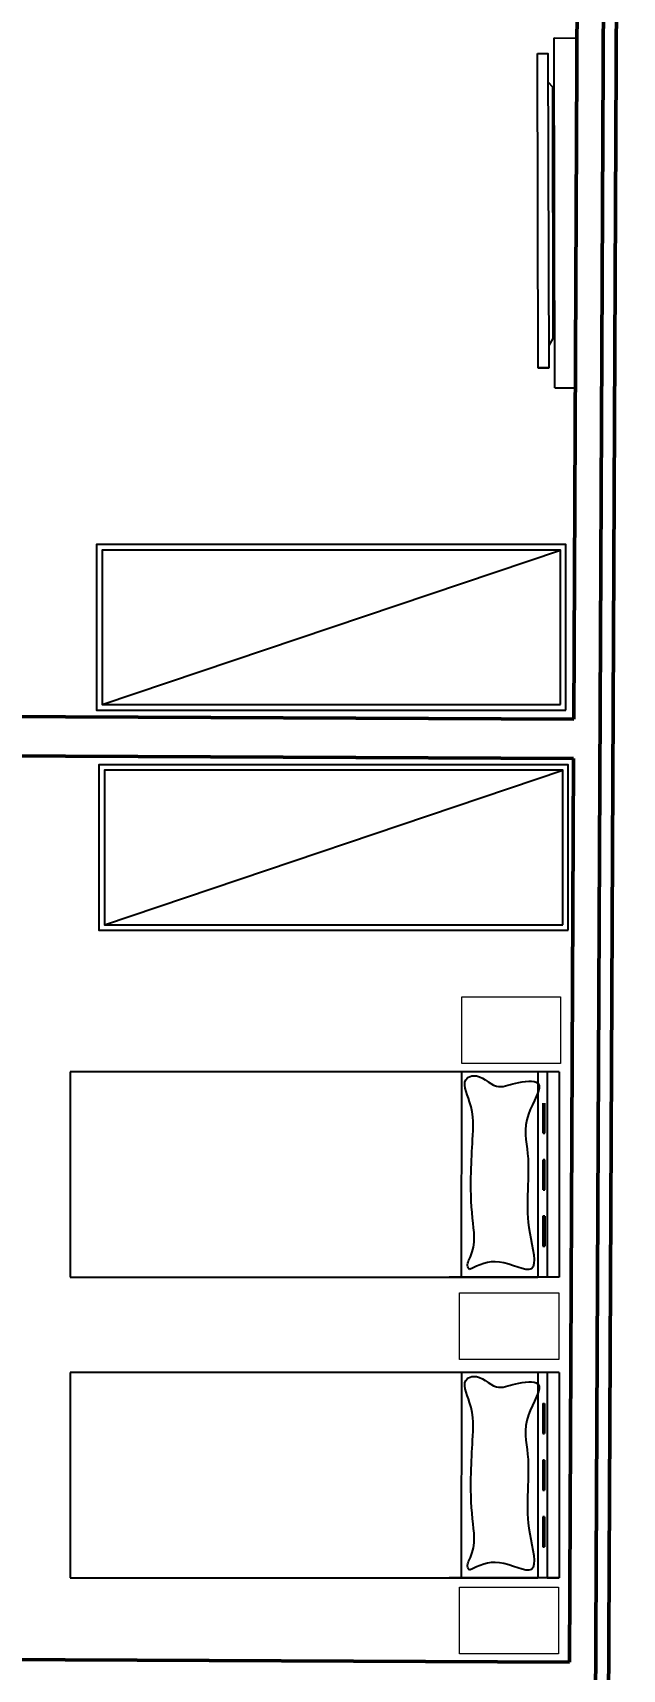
# Model space of a CAD drawing. Header units: millimetres. Extents: x 103208 to 171806, y -164 to 10038.
# Drawn here: x 117659 to 117884, y 6681 to 7306 of the extents above; entities that cross this region are included whole.
import ezdxf

# ---------------------------------------------------------------- set-up
doc = ezdxf.new("R2010")
doc.units = ezdxf.units.MM
for name, color, linetype in [('ACESSORIOS', 2, 'Continuous'), ('Hachuria - Moveis', 1, 'Continuous'), ('Piso', 55, 'Continuous'), ('PN010', 1, 'Continuous')]:
    doc.layers.add(name, color=color, linetype=linetype)
for name, color, linetype, lineweight in [('MEDIDAS', 7, 'Continuous', 0), ('Moveis', 1, 'Continuous', 9), ('Parede Baixa', 5, 'Continuous', 50)]:
    doc.layers.add(name, color=color, linetype=linetype, lineweight=lineweight)
doc.styles.add('Valéria', font='romantic.ttf', dxfattribs={"height": 10})
doc.dimstyles.new('Cota - 50', dxfattribs={"dimtxt": 10, "dimasz": 5, "dimexe": 10, "dimexo": 20, "dimgap": 5, "dimtad": 1, "dimtxsty": 'Valéria', "dimblk": 'DOT', "dimcen": 0, "dimclrd": 12, "dimclre": 12, "dimclrt": 2, "dimazin": 2, "dimtfac": 1, "dimtix": 1, "dimtmove": 0, "dimatfit": 3, "dimldrblk": 'DOT', "dimfxl": 1, "dimarcsym": 0})

# ---------------------------------------------------------------- blocks, each defined once
blk = doc.blocks.new('_Dot')
at = {"color": 0, "linetype": 'ByBlock', "lineweight": -2}
blk.add_line((-0.5, 0), (-1, 0), dxfattribs=at)
at = {"color": 0, "linetype": 'ByBlock', "const_width": 0.5}
blk.add_lwpolyline([(-0.25, 0, 1), (0.25, 0, 1)], format="xyb", close=True, dxfattribs=at)
blk = doc.blocks.new('*D888')
at = {"layer": 'Defpoints', "color": 0, "transparency": 16777216}
for p in [(119310.37, 6770.07, 9825), (119409.15, 6632.8), (116870.38, 5014.37, 9825)]:
    blk.add_point(p, dxfattribs=at)
at = {"layer": 'MEDIDAS', "color": 12, "lineweight": -2, "transparency": 16777216}
for p, q in [((119322.05, 6753.84), (119414.99, 6624.68)), ((116973.22, 4880.02), (119405.09, 6629.88)), ((116882.06, 4998.14), (116975, 4868.98))]:
    blk.add_line(p, q, dxfattribs=at)
at = {"layer": 'MEDIDAS', "color": 12, "lineweight": -2, "transparency": 16777216, "xscale": 5, "yscale": 5, "zscale": 5}
for p, rotation in [((119409.15, 6632.8), 35.73698977606095), ((116969.16, 4877.1), 215.736989776061)]:
    blk.add_blockref('_Dot', p, dxfattribs=dict(at, rotation=rotation))
at = {"layer": 'MEDIDAS', "color": 2, "transparency": 16777216, "insert": (118183.23, 5763.18), "char_height": 10, "attachment_point": 5, "rotation": 35.73699, "style": 'Valéria'}
blk.add_mtext('3006', dxfattribs=at)

msp = doc.modelspace()

# ---------------------------------------------------------------- linework, layer by layer
msp.add_line((117851.45167, 7177.61136), (117855.4776, 7177.6206))
at = {"layer": 'ACESSORIOS'}
for p, q in [((117857.82691, 7170.00204), (117857.5204, 7303.57737)), ((117857.5204, 7303.57737), (117865.70744, 7303.5573)), ((117857.82691, 7170.00204), (117865.38008, 7170.00204))]:
    msp.add_line(p, q, dxfattribs=at)
at = {"layer": 'Hachuria - Moveis'}
for p, q in [((117672.8512, 6908.87234), (117672.84105, 6830.47234)), ((117859.50772, 6908.84823), (117672.8512, 6908.87234)), ((117822.25837, 6830.45313), (117822.26623, 6908.85304)), ((117851.32658, 6908.84974), (117851.32658, 6830.44974)), ((117854.84967, 6908.84929), (117854.84967, 6830.44929)), ((117859.50772, 6908.84889), (117859.50772, 6830.44889)), ((117853.31437, 6885.4172), (117853.31437, 6896.88218)), ((117853.97284, 6885.4172), (117853.97284, 6896.88218)), ((117853.31437, 6863.76119), (117853.31437, 6875.22617)), ((117853.97284, 6863.76119), (117853.97284, 6875.22617)), ((117853.31437, 6863.76119), (117853.97284, 6863.76119)), ((117853.27326, 6853.72629), (117853.27326, 6842.26131)), ((117853.93173, 6853.72629), (117853.93173, 6842.26131)), ((117672.84105, 6830.47234), (117851.32658, 6830.44929)), ((117859.50772, 6830.44889), (117817.50772, 6830.44889)), ((117672.85056, 6794.07437), (117672.84041, 6715.67437)), ((117859.50707, 6794.05026), (117672.85056, 6794.07437)), ((117822.25773, 6715.65516), (117822.26558, 6794.05507)), ((117851.32593, 6794.05177), (117851.32593, 6715.65177)), ((117854.84903, 6794.05132), (117854.84903, 6715.65132)), ((117859.50707, 6794.05092), (117859.50707, 6715.65093)), ((117853.27262, 6782.24027), (117853.27262, 6770.77529)), ((117853.27262, 6782.24027), (117853.93108, 6782.24027)), ((117853.93108, 6782.24027), (117853.93108, 6770.77529)), ((117853.27262, 6760.58426), (117853.27262, 6749.11929)), ((117853.93108, 6760.58426), (117853.93108, 6749.11929)), ((117853.27262, 6738.92832), (117853.27262, 6727.46334)), ((117853.93108, 6738.92832), (117853.93108, 6727.46334)), ((117672.84041, 6715.67437), (117851.32593, 6715.65132)), ((117859.50707, 6715.65093), (117817.50707, 6715.65093)), ((117854.84903, 6715.65132), (117851.32593, 6715.65177)), ((117854.84903, 6715.65132), (117859.50707, 6715.65093))]:
    msp.add_line(p, q, dxfattribs=at)
for points in [[(117862.01996, 7046.94851), (117862.01996, 7110.14851), (117682.95329, 7110.14851), (117682.95329, 7046.94851)], [(117859.91329, 7049.05518), (117859.91329, 7108.04184), (117685.05996, 7108.04184), (117685.05996, 7049.05518)], [(117862.95445, 6962.89627), (117862.95445, 7026.09627), (117683.88778, 7026.09627), (117683.88778, 6962.89627)], [(117860.84778, 6965.00294), (117860.84778, 7023.9896), (117685.99445, 7023.9896), (117685.99445, 6965.00294)]]:
    msp.add_lwpolyline(points, close=True, dxfattribs=at)
for points in [[(117853.31437, 6885.4172), (117853.97284, 6885.4172)], [(117853.97284, 6875.22617), (117853.31437, 6875.22617)], [(117853.93173, 6853.72629), (117853.27326, 6853.72629)], [(117853.27326, 6842.26131), (117853.93173, 6842.26131)], [(117853.27262, 6770.77529), (117853.93108, 6770.77529)], [(117853.93108, 6760.58426), (117853.27262, 6760.58426)], [(117853.27262, 6749.11929), (117853.93108, 6749.11929)], [(117853.93108, 6738.92832), (117853.27262, 6738.92832)], [(117853.27262, 6727.46334), (117853.93108, 6727.46334)]]:
    msp.add_lwpolyline(points, dxfattribs=at)
for points in [[(117825.29896, 6833.38942), (117836.64733, 6836.2235), (117848.84618, 6833.67279), (117848.27873, 6847.27777), (117847.42755, 6861.73328), (117847.42755, 6877.60605), (117847.71127, 6892.62829), (117851.32658, 6904.53309), (117842.88862, 6904.53309), (117835.51242, 6903.3992), (117826.71759, 6907.36761), (117824.44778, 6906.51708), (117825.29896, 6897.4468), (117826.43387, 6882.99128), (117825.86641, 6870.5202), (117826.43387, 6852.9468), (117825.58269, 6838.20793), (117824.6207, 6834.41399), (117825.29896, 6833.38942)], [(117825.29831, 6718.59145), (117836.64669, 6721.42553), (117848.84554, 6718.87482), (117848.27808, 6732.4798), (117847.4269, 6746.93531), (117847.4269, 6762.80808), (117847.71063, 6777.83032), (117851.32593, 6789.73513), (117842.88797, 6789.73513), (117835.51178, 6788.60123), (117826.71695, 6792.56965), (117824.44713, 6791.71911), (117825.29831, 6782.64883), (117826.43322, 6768.19331), (117825.86577, 6755.72223), (117826.43322, 6738.14884), (117825.58204, 6723.40996), (117824.62005, 6719.61602), (117825.29831, 6718.59145)]]:
    msp.add_spline(points, degree=3, dxfattribs=at)
at = {"layer": 'Moveis'}
for points in [[(117860.03089, 6912.02602), (117822.26623, 6912.02602), (117822.26623, 6937.541), (117860.03089, 6937.541)], [(117859.38974, 6798.95158), (117821.42203, 6798.95158), (117821.42203, 6824.46656), (117859.38974, 6824.46656)], [(117859.18669, 6686.63296), (117821.42203, 6686.63296), (117821.42203, 6712.14794), (117859.18669, 6712.14794)]]:
    msp.add_lwpolyline(points, close=True, dxfattribs=at)
at = {"layer": 'Parede Baixa'}
for p, q in [((117870.34398, 6052.88979, 9825), (117877.23637, 7498.89513, 9825)), ((117875.34392, 6052.86595, 9825), (117882.23631, 7498.87129, 9825)), ((117865.0655, 7043.4773, 9825), (117866.49544, 7343.47389, 9825)), ((117554.92818, 7044.95557, 9825), (117865.0655, 7043.4773, 9825)), ((117569.92818, 7029.8839, 9825), (117864.99401, 7028.47747, 9825)), ((117863.34935, 6683.43338, 9825), (117864.99401, 7028.47747, 9825)), ((117863.34935, 6683.43338, 9825), (117568.3527, 6684.83948, 9825))]:
    msp.add_line(p, q, dxfattribs=at)
at = {"layer": 'Piso'}
for p, q in [((117685.05996, 7049.05518), (117859.91329, 7108.04184)), ((117685.99445, 6965.00294), (117860.84778, 7023.9896))]:
    msp.add_line(p, q, dxfattribs=at)
at = {"layer": 'PN010'}
for p, q in [((117855.22738, 7286.6621), (117856.889, 7284.97025)), ((117856.889, 7284.97025), (117857.10954, 7188.86229)), ((117857.10954, 7188.86229), (117855.45804, 7186.14312))]:
    msp.add_line(p, q, dxfattribs=at)
msp.add_lwpolyline([(117851.17631, 7297.61105), (117855.20224, 7297.62029), (117855.4776, 7177.6206), (117851.45167, 7177.61136)], close=True, dxfattribs=at)

# ---------------------------------------------------------------- dimensions: what is measured, and where the dimension line sits
at = {"layer": 'MEDIDAS'}
dim = msp.add_aligned_dim(p1=(116870.38258, 5014.37259, 9825), p2=(119310.3727, 6770.07308, 9825), distance=-169.12081, dimstyle='Cota - 50', dxfattribs=at)
dim.commit()
dim.dimension.update_dxf_attribs({"geometry": '*D888', "text_midpoint": (118183.2282, 5763.18349)})

doc.saveas('drawing.dxf')
